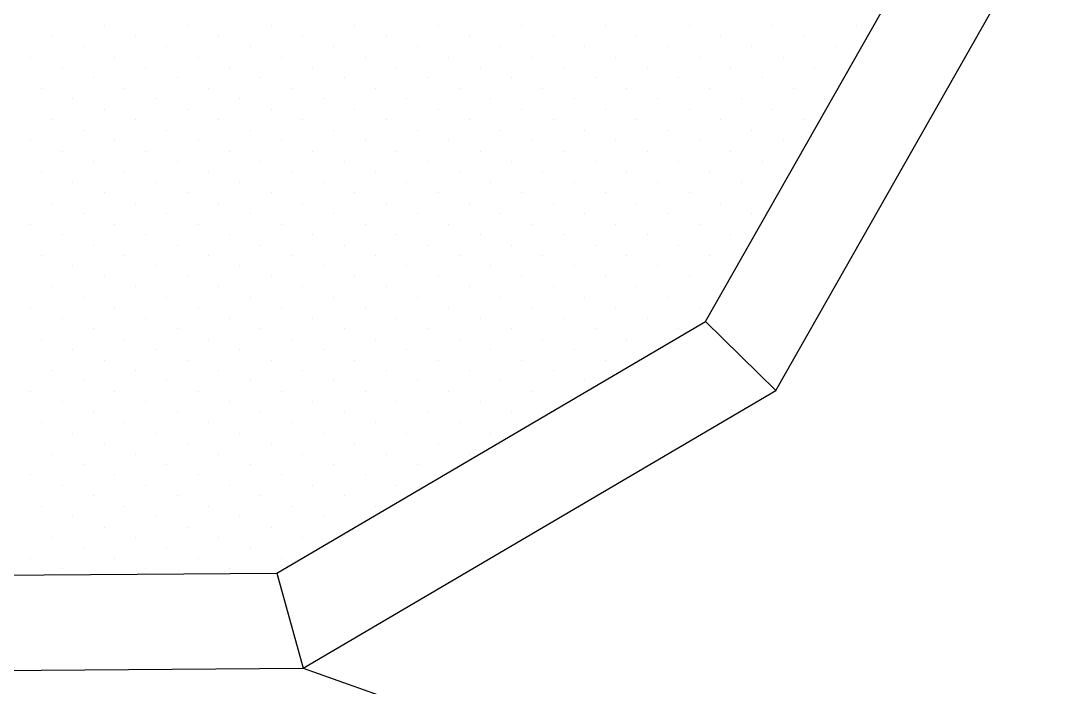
# Model space of a CAD drawing. Header units: millimetres. Extents: x 204800 to 233555, y -2285 to 8522.
# Drawn here: x 229097.4 to 229180.1, y 984.4 to 1038.2 of the extents above; entities that cross this region are included whole.
import ezdxf

# ---------------------------------------------------------------- set-up
doc = ezdxf.new("R2010")
doc.units = ezdxf.units.MM
for name, color, linetype in [('DIM【标注】', 66, 'Continuous'), ('中线', 90, 'Continuous'), ('家具内线', 8, 'Continuous')]:
    doc.layers.add(name, color=color, linetype=linetype)

# ---------------------------------------------------------------- blocks, each defined once
blk = doc.blocks.new('MK-ZS-0300')
at = {"layer": '中线', "color": 251}
for p, q in [((68453.366, 4909.335, 1341.12), (68475.176, 4947.77, 1341.12)), ((68415.261, 4886.953, 1341.12), (68453.366, 4909.335, 1341.12)), ((68371.07, 4886.623, 1341.12), (68415.261, 4886.953, 1341.12)), ((68415.261, 4886.953, 1341.12), (68415.261, 4886.953, 1341.12)), ((68415.261, 4886.953, 1341.12), (68435.667, 4879.753, 1341.12))]:
    blk.add_line(p, q, dxfattribs=at)
at = {"layer": '家具内线', "color": 251, "ltscale": 500}
for p, q in [((68447.702, 4914.915, 1341.12), (68467.48, 4949.771, 1341.12)), ((68399.217, 4938.745, 1341.12), (68399.217, 4938.745, 1341.12)), ((68405.952, 4938.745, 1341.12), (68405.952, 4938.745, 1341.12)), ((68412.687, 4938.745, 1341.12), (68412.687, 4938.745, 1341.12)), ((68419.423, 4938.745, 1341.12), (68419.423, 4938.745, 1341.12)), ((68426.158, 4938.745, 1341.12), (68426.158, 4938.745, 1341.12)), ((68432.893, 4938.745, 1341.12), (68432.893, 4938.745, 1341.12)), ((68439.628, 4938.745, 1341.12), (68439.628, 4938.745, 1341.12)), ((68446.363, 4938.745, 1341.12), (68446.363, 4938.745, 1341.12)), ((68453.099, 4938.745, 1341.12), (68453.099, 4938.745, 1341.12)), ((68459.834, 4938.745, 1341.12), (68459.834, 4938.745, 1341.12)), ((68395.008, 4937.903, 1341.12), (68395.008, 4937.903, 1341.12)), ((68401.743, 4937.903, 1341.12), (68401.743, 4937.903, 1341.12)), ((68408.478, 4937.903, 1341.12), (68408.478, 4937.903, 1341.12)), ((68415.213, 4937.903, 1341.12), (68415.213, 4937.903, 1341.12)), ((68421.948, 4937.903, 1341.12), (68421.948, 4937.903, 1341.12)), ((68428.683, 4937.903, 1341.12), (68428.683, 4937.903, 1341.12)), ((68435.419, 4937.903, 1341.12), (68435.419, 4937.903, 1341.12)), ((68442.154, 4937.903, 1341.12), (68442.154, 4937.903, 1341.12)), ((68448.889, 4937.903, 1341.12), (68448.889, 4937.903, 1341.12)), ((68455.624, 4937.903, 1341.12), (68455.624, 4937.903, 1341.12)), ((68397.533, 4937.061, 1341.12), (68397.533, 4937.061, 1341.12)), ((68404.268, 4937.061, 1341.12), (68404.268, 4937.061, 1341.12)), ((68411.004, 4937.061, 1341.12), (68411.004, 4937.061, 1341.12)), ((68417.739, 4937.061, 1341.12), (68417.739, 4937.061, 1341.12)), ((68424.474, 4937.061, 1341.12), (68424.474, 4937.061, 1341.12)), ((68431.209, 4937.061, 1341.12), (68431.209, 4937.061, 1341.12)), ((68437.944, 4937.061, 1341.12), (68437.944, 4937.061, 1341.12)), ((68444.68, 4937.061, 1341.12), (68444.68, 4937.061, 1341.12)), ((68451.415, 4937.061, 1341.12), (68451.415, 4937.061, 1341.12)), ((68458.15, 4937.061, 1341.12), (68458.15, 4937.061, 1341.12)), ((68393.324, 4936.219, 1341.12), (68393.324, 4936.219, 1341.12)), ((68400.059, 4936.219, 1341.12), (68400.059, 4936.219, 1341.12)), ((68406.794, 4936.219, 1341.12), (68406.794, 4936.219, 1341.12)), ((68413.529, 4936.219, 1341.12), (68413.529, 4936.219, 1341.12)), ((68420.264, 4936.219, 1341.12), (68420.264, 4936.219, 1341.12)), ((68427, 4936.219, 1341.12), (68427, 4936.219, 1341.12)), ((68433.735, 4936.219, 1341.12), (68433.735, 4936.219, 1341.12)), ((68440.47, 4936.219, 1341.12), (68440.47, 4936.219, 1341.12)), ((68447.205, 4936.219, 1341.12), (68447.205, 4936.219, 1341.12)), ((68453.94, 4936.219, 1341.12), (68453.94, 4936.219, 1341.12)), ((68395.849, 4935.378, 1341.12), (68395.849, 4935.378, 1341.12)), ((68402.585, 4935.378, 1341.12), (68402.585, 4935.378, 1341.12)), ((68409.32, 4935.378, 1341.12), (68409.32, 4935.378, 1341.12)), ((68416.055, 4935.378, 1341.12), (68416.055, 4935.378, 1341.12)), ((68422.79, 4935.378, 1341.12), (68422.79, 4935.378, 1341.12)), ((68429.525, 4935.378, 1341.12), (68429.525, 4935.378, 1341.12)), ((68436.261, 4935.378, 1341.12), (68436.261, 4935.378, 1341.12)), ((68442.996, 4935.378, 1341.12), (68442.996, 4935.378, 1341.12)), ((68449.731, 4935.378, 1341.12), (68449.731, 4935.378, 1341.12)), ((68456.466, 4935.378, 1341.12), (68456.466, 4935.378, 1341.12)), ((68398.375, 4934.536, 1341.12), (68398.375, 4934.536, 1341.12)), ((68405.11, 4934.536, 1341.12), (68405.11, 4934.536, 1341.12)), ((68411.845, 4934.536, 1341.12), (68411.845, 4934.536, 1341.12)), ((68418.581, 4934.536, 1341.12), (68418.581, 4934.536, 1341.12)), ((68425.316, 4934.536, 1341.12), (68425.316, 4934.536, 1341.12)), ((68432.051, 4934.536, 1341.12), (68432.051, 4934.536, 1341.12)), ((68438.786, 4934.536, 1341.12), (68438.786, 4934.536, 1341.12)), ((68445.521, 4934.536, 1341.12), (68445.521, 4934.536, 1341.12)), ((68452.257, 4934.536, 1341.12), (68452.257, 4934.536, 1341.12)), ((68394.166, 4933.694, 1341.12), (68394.166, 4933.694, 1341.12)), ((68400.901, 4933.694, 1341.12), (68400.901, 4933.694, 1341.12)), ((68407.636, 4933.694, 1341.12), (68407.636, 4933.694, 1341.12)), ((68414.371, 4933.694, 1341.12), (68414.371, 4933.694, 1341.12)), ((68421.106, 4933.694, 1341.12), (68421.106, 4933.694, 1341.12)), ((68427.842, 4933.694, 1341.12), (68427.842, 4933.694, 1341.12)), ((68434.577, 4933.694, 1341.12), (68434.577, 4933.694, 1341.12)), ((68441.312, 4933.694, 1341.12), (68441.312, 4933.694, 1341.12)), ((68448.047, 4933.694, 1341.12), (68448.047, 4933.694, 1341.12)), ((68454.782, 4933.694, 1341.12), (68454.782, 4933.694, 1341.12)), ((68396.691, 4932.852, 1341.12), (68396.691, 4932.852, 1341.12)), ((68403.427, 4932.852, 1341.12), (68403.427, 4932.852, 1341.12)), ((68410.162, 4932.852, 1341.12), (68410.162, 4932.852, 1341.12)), ((68416.897, 4932.852, 1341.12), (68416.897, 4932.852, 1341.12)), ((68423.632, 4932.852, 1341.12), (68423.632, 4932.852, 1341.12)), ((68430.367, 4932.852, 1341.12), (68430.367, 4932.852, 1341.12)), ((68437.102, 4932.852, 1341.12), (68437.102, 4932.852, 1341.12)), ((68443.838, 4932.852, 1341.12), (68443.838, 4932.852, 1341.12)), ((68450.573, 4932.852, 1341.12), (68450.573, 4932.852, 1341.12)), ((68457.308, 4932.852, 1341.12), (68457.308, 4932.852, 1341.12)), ((68399.217, 4932.01, 1341.12), (68399.217, 4932.01, 1341.12)), ((68405.952, 4932.01, 1341.12), (68405.952, 4932.01, 1341.12)), ((68412.687, 4932.01, 1341.12), (68412.687, 4932.01, 1341.12)), ((68419.423, 4932.01, 1341.12), (68419.423, 4932.01, 1341.12)), ((68426.158, 4932.01, 1341.12), (68426.158, 4932.01, 1341.12)), ((68432.893, 4932.01, 1341.12), (68432.893, 4932.01, 1341.12)), ((68439.628, 4932.01, 1341.12), (68439.628, 4932.01, 1341.12)), ((68446.363, 4932.01, 1341.12), (68446.363, 4932.01, 1341.12)), ((68453.099, 4932.01, 1341.12), (68453.099, 4932.01, 1341.12)), ((68395.008, 4931.168, 1341.12), (68395.008, 4931.168, 1341.12)), ((68401.743, 4931.168, 1341.12), (68401.743, 4931.168, 1341.12)), ((68408.478, 4931.168, 1341.12), (68408.478, 4931.168, 1341.12)), ((68415.213, 4931.168, 1341.12), (68415.213, 4931.168, 1341.12)), ((68421.948, 4931.168, 1341.12), (68421.948, 4931.168, 1341.12)), ((68428.683, 4931.168, 1341.12), (68428.683, 4931.168, 1341.12)), ((68435.419, 4931.168, 1341.12), (68435.419, 4931.168, 1341.12)), ((68442.154, 4931.168, 1341.12), (68442.154, 4931.168, 1341.12)), ((68448.889, 4931.168, 1341.12), (68448.889, 4931.168, 1341.12)), ((68455.624, 4931.168, 1341.12), (68455.624, 4931.168, 1341.12)), ((68397.533, 4930.326, 1341.12), (68397.533, 4930.326, 1341.12)), ((68404.268, 4930.326, 1341.12), (68404.268, 4930.326, 1341.12)), ((68411.004, 4930.326, 1341.12), (68411.004, 4930.326, 1341.12)), ((68417.739, 4930.326, 1341.12), (68417.739, 4930.326, 1341.12)), ((68424.474, 4930.326, 1341.12), (68424.474, 4930.326, 1341.12)), ((68431.209, 4930.326, 1341.12), (68431.209, 4930.326, 1341.12)), ((68437.944, 4930.326, 1341.12), (68437.944, 4930.326, 1341.12)), ((68444.68, 4930.326, 1341.12), (68444.68, 4930.326, 1341.12)), ((68451.415, 4930.326, 1341.12), (68451.415, 4930.326, 1341.12)), ((68393.324, 4929.484, 1341.12), (68393.324, 4929.484, 1341.12)), ((68400.059, 4929.484, 1341.12), (68400.059, 4929.484, 1341.12)), ((68406.794, 4929.484, 1341.12), (68406.794, 4929.484, 1341.12)), ((68413.529, 4929.484, 1341.12), (68413.529, 4929.484, 1341.12)), ((68420.264, 4929.484, 1341.12), (68420.264, 4929.484, 1341.12)), ((68427, 4929.484, 1341.12), (68427, 4929.484, 1341.12)), ((68433.735, 4929.484, 1341.12), (68433.735, 4929.484, 1341.12)), ((68440.47, 4929.484, 1341.12), (68440.47, 4929.484, 1341.12)), ((68447.205, 4929.484, 1341.12), (68447.205, 4929.484, 1341.12)), ((68453.94, 4929.484, 1341.12), (68453.94, 4929.484, 1341.12)), ((68395.849, 4928.642, 1341.12), (68395.849, 4928.642, 1341.12)), ((68402.585, 4928.642, 1341.12), (68402.585, 4928.642, 1341.12)), ((68409.32, 4928.642, 1341.12), (68409.32, 4928.642, 1341.12)), ((68416.055, 4928.642, 1341.12), (68416.055, 4928.642, 1341.12)), ((68422.79, 4928.642, 1341.12), (68422.79, 4928.642, 1341.12)), ((68429.525, 4928.642, 1341.12), (68429.525, 4928.642, 1341.12)), ((68436.261, 4928.642, 1341.12), (68436.261, 4928.642, 1341.12)), ((68442.996, 4928.642, 1341.12), (68442.996, 4928.642, 1341.12)), ((68449.731, 4928.642, 1341.12), (68449.731, 4928.642, 1341.12)), ((68398.375, 4927.8, 1341.12), (68398.375, 4927.8, 1341.12)), ((68405.11, 4927.8, 1341.12), (68405.11, 4927.8, 1341.12)), ((68411.845, 4927.8, 1341.12), (68411.845, 4927.8, 1341.12)), ((68418.581, 4927.8, 1341.12), (68418.581, 4927.8, 1341.12)), ((68425.316, 4927.8, 1341.12), (68425.316, 4927.8, 1341.12)), ((68432.051, 4927.8, 1341.12), (68432.051, 4927.8, 1341.12)), ((68438.786, 4927.8, 1341.12), (68438.786, 4927.8, 1341.12)), ((68445.521, 4927.8, 1341.12), (68445.521, 4927.8, 1341.12)), ((68452.257, 4927.8, 1341.12), (68452.257, 4927.8, 1341.12)), ((68394.166, 4926.959, 1341.12), (68394.166, 4926.959, 1341.12)), ((68400.901, 4926.959, 1341.12), (68400.901, 4926.959, 1341.12)), ((68407.636, 4926.959, 1341.12), (68407.636, 4926.959, 1341.12)), ((68414.371, 4926.959, 1341.12), (68414.371, 4926.959, 1341.12)), ((68421.106, 4926.959, 1341.12), (68421.106, 4926.959, 1341.12)), ((68427.842, 4926.959, 1341.12), (68427.842, 4926.959, 1341.12)), ((68434.577, 4926.959, 1341.12), (68434.577, 4926.959, 1341.12)), ((68441.312, 4926.959, 1341.12), (68441.312, 4926.959, 1341.12)), ((68448.047, 4926.959, 1341.12), (68448.047, 4926.959, 1341.12)), ((68396.691, 4926.117, 1341.12), (68396.691, 4926.117, 1341.12)), ((68403.427, 4926.117, 1341.12), (68403.427, 4926.117, 1341.12)), ((68410.162, 4926.117, 1341.12), (68410.162, 4926.117, 1341.12)), ((68416.897, 4926.117, 1341.12), (68416.897, 4926.117, 1341.12)), ((68423.632, 4926.117, 1341.12), (68423.632, 4926.117, 1341.12)), ((68430.367, 4926.117, 1341.12), (68430.367, 4926.117, 1341.12)), ((68437.102, 4926.117, 1341.12), (68437.102, 4926.117, 1341.12)), ((68443.838, 4926.117, 1341.12), (68443.838, 4926.117, 1341.12)), ((68450.573, 4926.117, 1341.12), (68450.573, 4926.117, 1341.12)), ((68399.217, 4925.275, 1341.12), (68399.217, 4925.275, 1341.12)), ((68405.952, 4925.275, 1341.12), (68405.952, 4925.275, 1341.12)), ((68412.687, 4925.275, 1341.12), (68412.687, 4925.275, 1341.12)), ((68419.423, 4925.275, 1341.12), (68419.423, 4925.275, 1341.12)), ((68426.158, 4925.275, 1341.12), (68426.158, 4925.275, 1341.12)), ((68432.893, 4925.275, 1341.12), (68432.893, 4925.275, 1341.12)), ((68439.628, 4925.275, 1341.12), (68439.628, 4925.275, 1341.12)), ((68446.363, 4925.275, 1341.12), (68446.363, 4925.275, 1341.12)), ((68453.099, 4925.275, 1341.12), (68453.099, 4925.275, 1341.12)), ((68395.008, 4924.433, 1341.12), (68395.008, 4924.433, 1341.12)), ((68401.743, 4924.433, 1341.12), (68401.743, 4924.433, 1341.12)), ((68408.478, 4924.433, 1341.12), (68408.478, 4924.433, 1341.12)), ((68415.213, 4924.433, 1341.12), (68415.213, 4924.433, 1341.12)), ((68421.948, 4924.433, 1341.12), (68421.948, 4924.433, 1341.12)), ((68428.683, 4924.433, 1341.12), (68428.683, 4924.433, 1341.12)), ((68435.419, 4924.433, 1341.12), (68435.419, 4924.433, 1341.12)), ((68442.154, 4924.433, 1341.12), (68442.154, 4924.433, 1341.12)), ((68448.889, 4924.433, 1341.12), (68448.889, 4924.433, 1341.12)), ((68397.533, 4923.591, 1341.12), (68397.533, 4923.591, 1341.12)), ((68404.268, 4923.591, 1341.12), (68404.268, 4923.591, 1341.12)), ((68411.004, 4923.591, 1341.12), (68411.004, 4923.591, 1341.12)), ((68417.739, 4923.591, 1341.12), (68417.739, 4923.591, 1341.12)), ((68424.474, 4923.591, 1341.12), (68424.474, 4923.591, 1341.12)), ((68431.209, 4923.591, 1341.12), (68431.209, 4923.591, 1341.12)), ((68437.944, 4923.591, 1341.12), (68437.944, 4923.591, 1341.12)), ((68444.68, 4923.591, 1341.12), (68444.68, 4923.591, 1341.12)), ((68451.415, 4923.591, 1341.12), (68451.415, 4923.591, 1341.12)), ((68393.324, 4922.749, 1341.12), (68393.324, 4922.749, 1341.12)), ((68400.059, 4922.749, 1341.12), (68400.059, 4922.749, 1341.12)), ((68406.794, 4922.749, 1341.12), (68406.794, 4922.749, 1341.12)), ((68413.529, 4922.749, 1341.12), (68413.529, 4922.749, 1341.12)), ((68420.264, 4922.749, 1341.12), (68420.264, 4922.749, 1341.12)), ((68427, 4922.749, 1341.12), (68427, 4922.749, 1341.12)), ((68433.735, 4922.749, 1341.12), (68433.735, 4922.749, 1341.12)), ((68440.47, 4922.749, 1341.12), (68440.47, 4922.749, 1341.12)), ((68447.205, 4922.749, 1341.12), (68447.205, 4922.749, 1341.12)), ((68395.849, 4921.907, 1341.12), (68395.849, 4921.907, 1341.12)), ((68402.585, 4921.907, 1341.12), (68402.585, 4921.907, 1341.12)), ((68409.32, 4921.907, 1341.12), (68409.32, 4921.907, 1341.12)), ((68416.055, 4921.907, 1341.12), (68416.055, 4921.907, 1341.12)), ((68422.79, 4921.907, 1341.12), (68422.79, 4921.907, 1341.12)), ((68429.525, 4921.907, 1341.12), (68429.525, 4921.907, 1341.12)), ((68436.261, 4921.907, 1341.12), (68436.261, 4921.907, 1341.12)), ((68442.996, 4921.907, 1341.12), (68442.996, 4921.907, 1341.12)), ((68449.731, 4921.907, 1341.12), (68449.731, 4921.907, 1341.12)), ((68398.375, 4921.065, 1341.12), (68398.375, 4921.065, 1341.12)), ((68405.11, 4921.065, 1341.12), (68405.11, 4921.065, 1341.12)), ((68411.845, 4921.065, 1341.12), (68411.845, 4921.065, 1341.12)), ((68418.581, 4921.065, 1341.12), (68418.581, 4921.065, 1341.12)), ((68425.316, 4921.065, 1341.12), (68425.316, 4921.065, 1341.12)), ((68432.051, 4921.065, 1341.12), (68432.051, 4921.065, 1341.12)), ((68438.786, 4921.065, 1341.12), (68438.786, 4921.065, 1341.12)), ((68445.521, 4921.065, 1341.12), (68445.521, 4921.065, 1341.12)), ((68394.166, 4920.223, 1341.12), (68394.166, 4920.223, 1341.12)), ((68400.901, 4920.223, 1341.12), (68400.901, 4920.223, 1341.12)), ((68407.636, 4920.223, 1341.12), (68407.636, 4920.223, 1341.12)), ((68414.371, 4920.223, 1341.12), (68414.371, 4920.223, 1341.12)), ((68421.106, 4920.223, 1341.12), (68421.106, 4920.223, 1341.12)), ((68427.842, 4920.223, 1341.12), (68427.842, 4920.223, 1341.12)), ((68434.577, 4920.223, 1341.12), (68434.577, 4920.223, 1341.12)), ((68441.312, 4920.223, 1341.12), (68441.312, 4920.223, 1341.12)), ((68448.047, 4920.223, 1341.12), (68448.047, 4920.223, 1341.12)), ((68396.691, 4919.381, 1341.12), (68396.691, 4919.381, 1341.12)), ((68403.427, 4919.381, 1341.12), (68403.427, 4919.381, 1341.12)), ((68410.162, 4919.381, 1341.12), (68410.162, 4919.381, 1341.12)), ((68416.897, 4919.381, 1341.12), (68416.897, 4919.381, 1341.12)), ((68423.632, 4919.381, 1341.12), (68423.632, 4919.381, 1341.12)), ((68430.367, 4919.381, 1341.12), (68430.367, 4919.381, 1341.12)), ((68437.102, 4919.381, 1341.12), (68437.102, 4919.381, 1341.12)), ((68443.838, 4919.381, 1341.12), (68443.838, 4919.381, 1341.12)), ((68399.217, 4918.54, 1341.12), (68399.217, 4918.54, 1341.12)), ((68405.952, 4918.54, 1341.12), (68405.952, 4918.54, 1341.12)), ((68412.687, 4918.54, 1341.12), (68412.687, 4918.54, 1341.12)), ((68419.423, 4918.54, 1341.12), (68419.423, 4918.54, 1341.12)), ((68426.158, 4918.54, 1341.12), (68426.158, 4918.54, 1341.12)), ((68432.893, 4918.54, 1341.12), (68432.893, 4918.54, 1341.12)), ((68439.628, 4918.54, 1341.12), (68439.628, 4918.54, 1341.12)), ((68446.363, 4918.54, 1341.12), (68446.363, 4918.54, 1341.12)), ((68395.008, 4917.698, 1341.12), (68395.008, 4917.698, 1341.12)), ((68401.743, 4917.698, 1341.12), (68401.743, 4917.698, 1341.12)), ((68408.478, 4917.698, 1341.12), (68408.478, 4917.698, 1341.12)), ((68415.213, 4917.698, 1341.12), (68415.213, 4917.698, 1341.12)), ((68421.948, 4917.698, 1341.12), (68421.948, 4917.698, 1341.12)), ((68428.683, 4917.698, 1341.12), (68428.683, 4917.698, 1341.12)), ((68435.419, 4917.698, 1341.12), (68435.419, 4917.698, 1341.12)), ((68442.154, 4917.698, 1341.12), (68442.154, 4917.698, 1341.12)), ((68448.889, 4917.698, 1341.12), (68448.889, 4917.698, 1341.12)), ((68397.533, 4916.856, 1341.12), (68397.533, 4916.856, 1341.12)), ((68404.268, 4916.856, 1341.12), (68404.268, 4916.856, 1341.12)), ((68411.004, 4916.856, 1341.12), (68411.004, 4916.856, 1341.12)), ((68417.739, 4916.856, 1341.12), (68417.739, 4916.856, 1341.12)), ((68424.474, 4916.856, 1341.12), (68424.474, 4916.856, 1341.12)), ((68431.209, 4916.856, 1341.12), (68431.209, 4916.856, 1341.12)), ((68437.944, 4916.856, 1341.12), (68437.944, 4916.856, 1341.12)), ((68444.68, 4916.856, 1341.12), (68444.68, 4916.856, 1341.12)), ((68393.324, 4916.014, 1341.12), (68393.324, 4916.014, 1341.12)), ((68400.059, 4916.014, 1341.12), (68400.059, 4916.014, 1341.12)), ((68406.794, 4916.014, 1341.12), (68406.794, 4916.014, 1341.12)), ((68413.529, 4916.014, 1341.12), (68413.529, 4916.014, 1341.12)), ((68420.264, 4916.014, 1341.12), (68420.264, 4916.014, 1341.12)), ((68427, 4916.014, 1341.12), (68427, 4916.014, 1341.12)), ((68433.735, 4916.014, 1341.12), (68433.735, 4916.014, 1341.12)), ((68440.47, 4916.014, 1341.12), (68440.47, 4916.014, 1341.12)), ((68447.205, 4916.014, 1341.12), (68447.205, 4916.014, 1341.12)), ((68395.849, 4915.172, 1341.12), (68395.849, 4915.172, 1341.12)), ((68402.585, 4915.172, 1341.12), (68402.585, 4915.172, 1341.12)), ((68409.32, 4915.172, 1341.12), (68409.32, 4915.172, 1341.12)), ((68413.146, 4894.618, 1341.12), (68447.702, 4914.915, 1341.12)), ((68416.055, 4915.172, 1341.12), (68416.055, 4915.172, 1341.12)), ((68422.79, 4915.172, 1341.12), (68422.79, 4915.172, 1341.12)), ((68429.525, 4915.172, 1341.12), (68429.525, 4915.172, 1341.12)), ((68436.261, 4915.172, 1341.12), (68436.261, 4915.172, 1341.12)), ((68442.996, 4915.172, 1341.12), (68442.996, 4915.172, 1341.12)), ((68447.702, 4914.915, 1341.12), (68453.366, 4909.335, 1341.12)), ((68398.375, 4914.33, 1341.12), (68398.375, 4914.33, 1341.12)), ((68405.11, 4914.33, 1341.12), (68405.11, 4914.33, 1341.12)), ((68411.845, 4914.33, 1341.12), (68411.845, 4914.33, 1341.12)), ((68418.581, 4914.33, 1341.12), (68418.581, 4914.33, 1341.12)), ((68425.316, 4914.33, 1341.12), (68425.316, 4914.33, 1341.12)), ((68432.051, 4914.33, 1341.12), (68432.051, 4914.33, 1341.12)), ((68438.786, 4914.33, 1341.12), (68438.786, 4914.33, 1341.12)), ((68445.521, 4914.33, 1341.12), (68445.521, 4914.33, 1341.12)), ((68394.166, 4913.488, 1341.12), (68394.166, 4913.488, 1341.12)), ((68400.901, 4913.488, 1341.12), (68400.901, 4913.488, 1341.12)), ((68407.636, 4913.488, 1341.12), (68407.636, 4913.488, 1341.12)), ((68414.371, 4913.488, 1341.12), (68414.371, 4913.488, 1341.12)), ((68421.106, 4913.488, 1341.12), (68421.106, 4913.488, 1341.12)), ((68427.842, 4913.488, 1341.12), (68427.842, 4913.488, 1341.12)), ((68434.577, 4913.488, 1341.12), (68434.577, 4913.488, 1341.12)), ((68441.312, 4913.488, 1341.12), (68441.312, 4913.488, 1341.12)), ((68396.691, 4912.646, 1341.12), (68396.691, 4912.646, 1341.12)), ((68403.427, 4912.646, 1341.12), (68403.427, 4912.646, 1341.12)), ((68410.162, 4912.646, 1341.12), (68410.162, 4912.646, 1341.12)), ((68416.897, 4912.646, 1341.12), (68416.897, 4912.646, 1341.12)), ((68423.632, 4912.646, 1341.12), (68423.632, 4912.646, 1341.12)), ((68430.367, 4912.646, 1341.12), (68430.367, 4912.646, 1341.12)), ((68437.102, 4912.646, 1341.12), (68437.102, 4912.646, 1341.12)), ((68443.838, 4912.646, 1341.12), (68443.838, 4912.646, 1341.12)), ((68399.217, 4911.804, 1341.12), (68399.217, 4911.804, 1341.12)), ((68405.952, 4911.804, 1341.12), (68405.952, 4911.804, 1341.12)), ((68412.687, 4911.804, 1341.12), (68412.687, 4911.804, 1341.12)), ((68419.423, 4911.804, 1341.12), (68419.423, 4911.804, 1341.12)), ((68426.158, 4911.804, 1341.12), (68426.158, 4911.804, 1341.12)), ((68432.893, 4911.804, 1341.12), (68432.893, 4911.804, 1341.12)), ((68439.628, 4911.804, 1341.12), (68439.628, 4911.804, 1341.12)), ((68395.008, 4910.962, 1341.12), (68395.008, 4910.962, 1341.12)), ((68401.743, 4910.962, 1341.12), (68401.743, 4910.962, 1341.12)), ((68408.478, 4910.962, 1341.12), (68408.478, 4910.962, 1341.12)), ((68415.213, 4910.962, 1341.12), (68415.213, 4910.962, 1341.12)), ((68421.948, 4910.962, 1341.12), (68421.948, 4910.962, 1341.12)), ((68428.683, 4910.962, 1341.12), (68428.683, 4910.962, 1341.12)), ((68435.419, 4910.962, 1341.12), (68435.419, 4910.962, 1341.12)), ((68397.533, 4910.121, 1341.12), (68397.533, 4910.121, 1341.12)), ((68404.268, 4910.121, 1341.12), (68404.268, 4910.121, 1341.12)), ((68411.004, 4910.121, 1341.12), (68411.004, 4910.121, 1341.12)), ((68417.739, 4910.121, 1341.12), (68417.739, 4910.121, 1341.12)), ((68424.474, 4910.121, 1341.12), (68424.474, 4910.121, 1341.12)), ((68431.209, 4910.121, 1341.12), (68431.209, 4910.121, 1341.12)), ((68437.944, 4910.121, 1341.12), (68437.944, 4910.121, 1341.12)), ((68393.324, 4909.279, 1341.12), (68393.324, 4909.279, 1341.12)), ((68400.059, 4909.279, 1341.12), (68400.059, 4909.279, 1341.12)), ((68406.794, 4909.279, 1341.12), (68406.794, 4909.279, 1341.12)), ((68413.529, 4909.279, 1341.12), (68413.529, 4909.279, 1341.12)), ((68420.264, 4909.279, 1341.12), (68420.264, 4909.279, 1341.12)), ((68427, 4909.279, 1341.12), (68427, 4909.279, 1341.12)), ((68433.735, 4909.279, 1341.12), (68433.735, 4909.279, 1341.12)), ((68395.849, 4908.437, 1341.12), (68395.849, 4908.437, 1341.12)), ((68402.585, 4908.437, 1341.12), (68402.585, 4908.437, 1341.12)), ((68409.32, 4908.437, 1341.12), (68409.32, 4908.437, 1341.12)), ((68416.055, 4908.437, 1341.12), (68416.055, 4908.437, 1341.12)), ((68422.79, 4908.437, 1341.12), (68422.79, 4908.437, 1341.12)), ((68429.525, 4908.437, 1341.12), (68429.525, 4908.437, 1341.12)), ((68436.261, 4908.437, 1341.12), (68436.261, 4908.437, 1341.12)), ((68398.375, 4907.595, 1341.12), (68398.375, 4907.595, 1341.12)), ((68405.11, 4907.595, 1341.12), (68405.11, 4907.595, 1341.12)), ((68411.845, 4907.595, 1341.12), (68411.845, 4907.595, 1341.12)), ((68418.581, 4907.595, 1341.12), (68418.581, 4907.595, 1341.12)), ((68425.316, 4907.595, 1341.12), (68425.316, 4907.595, 1341.12)), ((68432.051, 4907.595, 1341.12), (68432.051, 4907.595, 1341.12)), ((68394.166, 4906.753, 1341.12), (68394.166, 4906.753, 1341.12)), ((68400.901, 4906.753, 1341.12), (68400.901, 4906.753, 1341.12)), ((68407.636, 4906.753, 1341.12), (68407.636, 4906.753, 1341.12)), ((68414.371, 4906.753, 1341.12), (68414.371, 4906.753, 1341.12)), ((68421.106, 4906.753, 1341.12), (68421.106, 4906.753, 1341.12)), ((68427.842, 4906.753, 1341.12), (68427.842, 4906.753, 1341.12)), ((68396.691, 4905.911, 1341.12), (68396.691, 4905.911, 1341.12)), ((68403.427, 4905.911, 1341.12), (68403.427, 4905.911, 1341.12)), ((68410.162, 4905.911, 1341.12), (68410.162, 4905.911, 1341.12)), ((68416.897, 4905.911, 1341.12), (68416.897, 4905.911, 1341.12)), ((68423.632, 4905.911, 1341.12), (68423.632, 4905.911, 1341.12)), ((68430.367, 4905.911, 1341.12), (68430.367, 4905.911, 1341.12)), ((68399.217, 4905.069, 1341.12), (68399.217, 4905.069, 1341.12)), ((68405.952, 4905.069, 1341.12), (68405.952, 4905.069, 1341.12)), ((68412.687, 4905.069, 1341.12), (68412.687, 4905.069, 1341.12)), ((68419.423, 4905.069, 1341.12), (68419.423, 4905.069, 1341.12)), ((68426.158, 4905.069, 1341.12), (68426.158, 4905.069, 1341.12)), ((68395.008, 4904.227, 1341.12), (68395.008, 4904.227, 1341.12)), ((68401.743, 4904.227, 1341.12), (68401.743, 4904.227, 1341.12)), ((68408.478, 4904.227, 1341.12), (68408.478, 4904.227, 1341.12)), ((68415.213, 4904.227, 1341.12), (68415.213, 4904.227, 1341.12)), ((68421.948, 4904.227, 1341.12), (68421.948, 4904.227, 1341.12)), ((68428.683, 4904.227, 1341.12), (68428.683, 4904.227, 1341.12)), ((68397.533, 4903.385, 1341.12), (68397.533, 4903.385, 1341.12)), ((68404.268, 4903.385, 1341.12), (68404.268, 4903.385, 1341.12)), ((68411.004, 4903.385, 1341.12), (68411.004, 4903.385, 1341.12)), ((68417.739, 4903.385, 1341.12), (68417.739, 4903.385, 1341.12)), ((68424.474, 4903.385, 1341.12), (68424.474, 4903.385, 1341.12)), ((68393.324, 4902.544, 1341.12), (68393.324, 4902.544, 1341.12)), ((68400.059, 4902.544, 1341.12), (68400.059, 4902.544, 1341.12)), ((68406.794, 4902.544, 1341.12), (68406.794, 4902.544, 1341.12)), ((68413.529, 4902.544, 1341.12), (68413.529, 4902.544, 1341.12)), ((68420.264, 4902.544, 1341.12), (68420.264, 4902.544, 1341.12)), ((68395.849, 4901.702, 1341.12), (68395.849, 4901.702, 1341.12)), ((68402.585, 4901.702, 1341.12), (68402.585, 4901.702, 1341.12)), ((68409.32, 4901.702, 1341.12), (68409.32, 4901.702, 1341.12)), ((68416.055, 4901.702, 1341.12), (68416.055, 4901.702, 1341.12)), ((68422.79, 4901.702, 1341.12), (68422.79, 4901.702, 1341.12)), ((68398.375, 4900.86, 1341.12), (68398.375, 4900.86, 1341.12)), ((68405.11, 4900.86, 1341.12), (68405.11, 4900.86, 1341.12)), ((68411.845, 4900.86, 1341.12), (68411.845, 4900.86, 1341.12)), ((68418.581, 4900.86, 1341.12), (68418.581, 4900.86, 1341.12)), ((68394.166, 4900.018, 1341.12), (68394.166, 4900.018, 1341.12)), ((68400.901, 4900.018, 1341.12), (68400.901, 4900.018, 1341.12)), ((68407.636, 4900.018, 1341.12), (68407.636, 4900.018, 1341.12)), ((68414.371, 4900.018, 1341.12), (68414.371, 4900.018, 1341.12)), ((68421.106, 4900.018, 1341.12), (68421.106, 4900.018, 1341.12)), ((68396.691, 4899.176, 1341.12), (68396.691, 4899.176, 1341.12)), ((68403.427, 4899.176, 1341.12), (68403.427, 4899.176, 1341.12)), ((68410.162, 4899.176, 1341.12), (68410.162, 4899.176, 1341.12)), ((68416.897, 4899.176, 1341.12), (68416.897, 4899.176, 1341.12)), ((68399.217, 4898.334, 1341.12), (68399.217, 4898.334, 1341.12)), ((68405.952, 4898.334, 1341.12), (68405.952, 4898.334, 1341.12)), ((68412.687, 4898.334, 1341.12), (68412.687, 4898.334, 1341.12)), ((68419.423, 4898.334, 1341.12), (68419.423, 4898.334, 1341.12)), ((68395.008, 4897.492, 1341.12), (68395.008, 4897.492, 1341.12)), ((68401.743, 4897.492, 1341.12), (68401.743, 4897.492, 1341.12)), ((68408.478, 4897.492, 1341.12), (68408.478, 4897.492, 1341.12)), ((68415.213, 4897.492, 1341.12), (68415.213, 4897.492, 1341.12)), ((68397.533, 4896.65, 1341.12), (68397.533, 4896.65, 1341.12)), ((68404.268, 4896.65, 1341.12), (68404.268, 4896.65, 1341.12)), ((68411.004, 4896.65, 1341.12), (68411.004, 4896.65, 1341.12)), ((68393.324, 4895.808, 1341.12), (68393.324, 4895.808, 1341.12)), ((68400.059, 4895.808, 1341.12), (68400.059, 4895.808, 1341.12)), ((68406.794, 4895.808, 1341.12), (68406.794, 4895.808, 1341.12)), ((68413.529, 4895.808, 1341.12), (68413.529, 4895.808, 1341.12)), ((68395.849, 4894.966, 1341.12), (68395.849, 4894.966, 1341.12)), ((68402.585, 4894.966, 1341.12), (68402.585, 4894.966, 1341.12)), ((68409.32, 4894.966, 1341.12), (68409.32, 4894.966, 1341.12)), ((68373.071, 4894.318, 1341.12), (68413.146, 4894.618, 1341.12)), ((68413.146, 4894.618, 1341.12), (68415.261, 4886.953, 1341.12))]:
    blk.add_line(p, q, dxfattribs=at)

msp = doc.modelspace()

# ---------------------------------------------------------------- block references
at = {"layer": 'DIM【标注】', "color": 4, "ltscale": 6}
msp.add_blockref('MK-ZS-0300', (160704.939, -3900.979, -1341.12), dxfattribs=at)

doc.saveas('drawing.dxf')
